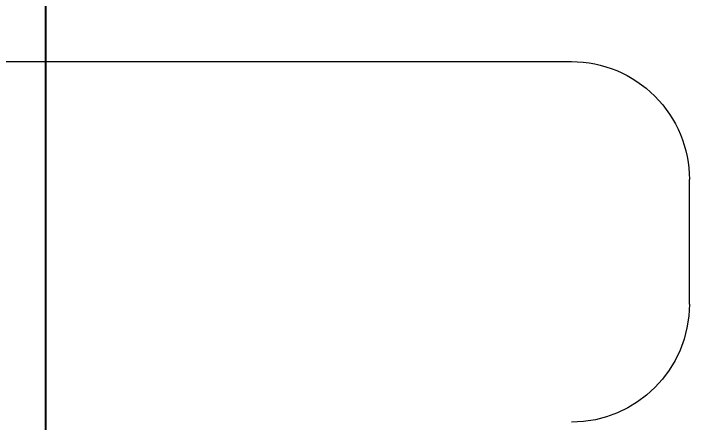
# Model space of a CAD drawing. Header units: inches. Extents: x -12418 to 57169, y -29325 to 19878.
# Drawn here: x 31794.7 to 31910.9, y -3693 to -3625.1 of the extents above; entities that cross this region are included whole.
import ezdxf

# ---------------------------------------------------------------- set-up
doc = ezdxf.new("R2010")
doc.units = ezdxf.units.IN
doc.header["$LTSCALE"] = 25
doc.header["$MEASUREMENT"] = 0
doc.header["$PDMODE"] = 3
doc.layers.get('0').update_dxf_attribs({"color": 8})
doc.layers.get('Defpoints').update_dxf_attribs({"color": 8})
doc.layers.add('00-Ground Floor$0$False Ceiling', color=251, linetype='Continuous')
doc.layers.add('00-Ground Floor$0$LOADING', color=253, linetype='Continuous', lineweight=5)
doc.layers.add('E-DIM', color=6, linetype='Continuous', lineweight=18)
doc.styles.get("Standard").update_dxf_attribs({"font": 'arial.ttf'})
doc.dimstyles.get("Standard").update_dxf_attribs({"dimtxt": 150, "dimasz": 150, "dimexe": 0.18, "dimexo": 0.0625, "dimgap": 1, "dimtad": 1, "dimdec": 0, "dimlfac": 0.1, "dimzin": 0, "dimdsep": 46, "dimtxsty": 'Standard', "dimcen": 0.09, "dimclrd": 256, "dimclrt": 7, "dimadec": 0, "dimazin": 0, "dimtfac": 1, "dimtdec": 0, "dimtofl": 0, "dimtmove": 0, "dimatfit": 3, "dimfxl": 1, "dimtolj": 1, "dimtzin": 0, "dimarcsym": 0})

# ---------------------------------------------------------------- blocks, each defined once
blk = doc.blocks.new('00-Ground Floor$0$GF21018-P')
at = {"color": 0}
for p, q in [((0.25963, 0.34221), (0.2804, 0.34221)), ((0.30001, 0.32259), (0.30001, 0.14))]:
    blk.add_line(p, q, dxfattribs=at)
for centre, start, end in [((0.25963, 0.32259), 90, 180), ((0.2804, 0.32259), 0, 90)]:
    blk.add_arc(centre, 0.01962, start, end, dxfattribs=at)
blk = doc.blocks.new('00-Ground Floor$0$A$Ce9e1c4c3')
at = {"layer": '00-Ground Floor$0$False Ceiling', "color": 254, "linetype": 'Continuous'}
blk.add_line((-68200, -6967.43), (-68200, -2847.43), dxfattribs=at)
blk = doc.blocks.new('00-Ground Floor')
at = {"layer": '00-Ground Floor$0$False Ceiling', "color": 254}
blk.add_blockref('00-Ground Floor$0$A$Ce9e1c4c3', (100000, 0), dxfattribs=at)
at = {"layer": '00-Ground Floor$0$LOADING', "extrusion": (-7.77426e-06, -2.24021e-05, 1), "xscale": -1000, "yscale": 1000, "zscale": 1000, "rotation": 270.0014107550519}
blk.add_blockref('00-Ground Floor$0$GF21018-P', (31565.06, -3933.07, -0.18), dxfattribs=at)
blk = doc.blocks.new('*D323')
at = {"layer": 'Defpoints', "color": 0, "transparency": 16777216}
for p in [(31449.51, -3261.05), (32700, -6001.62), (31449.51, -6967.43, 0)]:
    blk.add_point(p, dxfattribs=at)
at = {"layer": 'E-DIM', "color": 0, "lineweight": -2, "transparency": 16777216}
for p, q in [((31449.51, -6967.36), (31449.51, -3260.87)), ((32700, -6001.56), (32700, -3260.87))]:
    blk.add_line(p, q, dxfattribs=at)
at = {"layer": 'E-DIM', "lineweight": -2, "transparency": 16777216}
blk.add_line((32550, -3261.05), (31599.51, -3261.05), dxfattribs=at)
at = {"layer": 'E-DIM', "transparency": 16777216}
for points in [[(31599.51, -3236.05), (31599.51, -3286.05), (31449.51, -3261.05)], [(32550, -3236.05), (32550, -3286.05), (32700, -3261.05)]]:
    blk.add_solid(points, dxfattribs=at)
at = {"layer": 'E-DIM', "color": 7, "transparency": 16777216, "insert": (32074.75, -3183.46), "char_height": 150, "attachment_point": 5}
blk.add_mtext('\\A1;125', dxfattribs=at)

msp = doc.modelspace()

# ---------------------------------------------------------------- block references
msp.add_blockref('00-Ground Floor', (0, 0))

# ---------------------------------------------------------------- dimensions: what is measured, and where the dimension line sits
at = {"layer": 'E-DIM'}
dim = msp.add_linear_dim(base=(31449.51, -3261.05), p1=(32700, -6001.62), p2=(31449.51, -6967.43, 0), dimstyle='Standard', dxfattribs=at)
dim.commit()
dim.dimension.update_dxf_attribs({"geometry": '*D323', "text_midpoint": (32074.75, -3183.46)})

doc.saveas('drawing.dxf')
